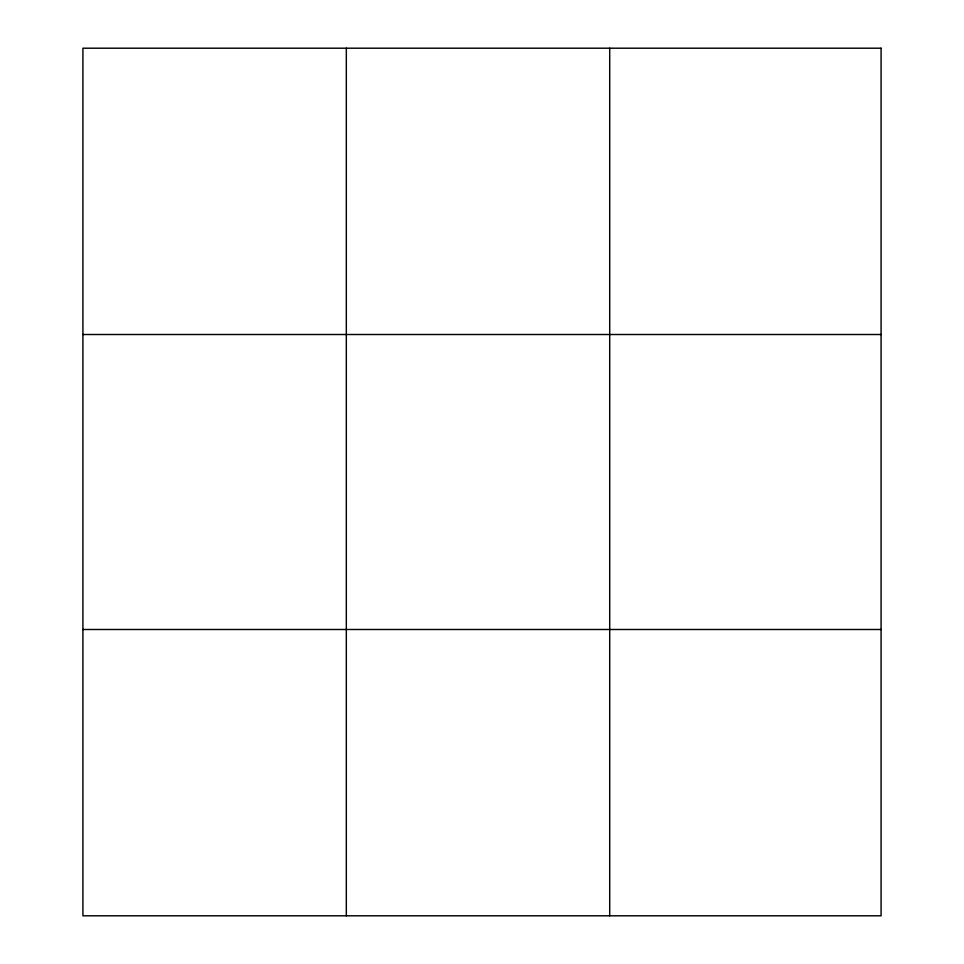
<?xml version="1.0" encoding="UTF-8"?>
<svg xmlns="http://www.w3.org/2000/svg" width="964" height="964" viewBox="0 0 964 964"><rect width="100%" height="100%" fill="white"/><g stroke="black" fill="none" stroke-linecap="round" stroke-linejoin="round"><path stroke-width="1.45" d="M346.317 48.2L346.317 915.8M609.706 48.2L609.706 915.8M82.916 334.508L881.084 334.508M82.916 629.492L881.084 629.492M881.084 48.2L881.084 915.8L82.916 915.8L82.916 48.2L881.084 48.2"/></g></svg>
